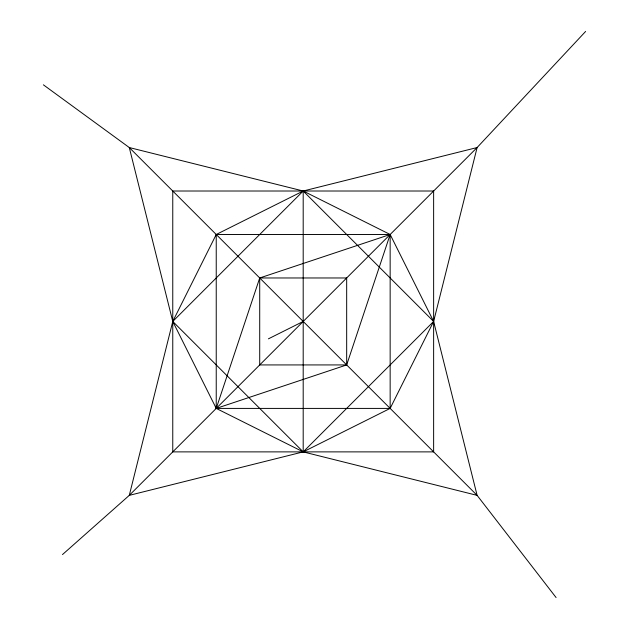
<?xml version="1.0" encoding="UTF-8"?>
<svg xmlns="http://www.w3.org/2000/svg" width="629" height="629" viewBox="0 0 629 629"><rect width="100%" height="100%" fill="white"/><g stroke="black" fill="none" stroke-linecap="round" stroke-linejoin="round"><path stroke-width="0.94" d="M585.615 31.45L477.112 147.54L129.283 495.361L62.483 554.574M43.385 84.829L129.283 147.54L477.112 495.361L433.633 321.45L390.153 234.491L303.194 191.012L172.763 321.45L129.283 495.361L303.194 451.881L390.153 408.41L433.633 321.45L477.112 147.54L303.194 191.012L216.234 234.491L172.763 321.45L216.234 408.41L303.194 451.881L477.112 495.361L556.083 597.55M303.194 451.881L433.633 321.45L303.194 191.012L129.283 147.54L172.763 321.45L303.194 451.881L303.194 191.012M268.41 338.842L303.194 321.45M259.714 277.971L216.234 408.41L390.153 408.41L390.153 234.491L216.234 234.491L216.234 408.41L346.673 364.93L390.153 234.491L259.714 277.971L259.714 364.93L346.673 364.93L346.673 277.971L259.714 277.971M433.633 191.012L172.763 191.012L172.763 451.881L433.633 451.881L433.633 191.012"/></g></svg>
